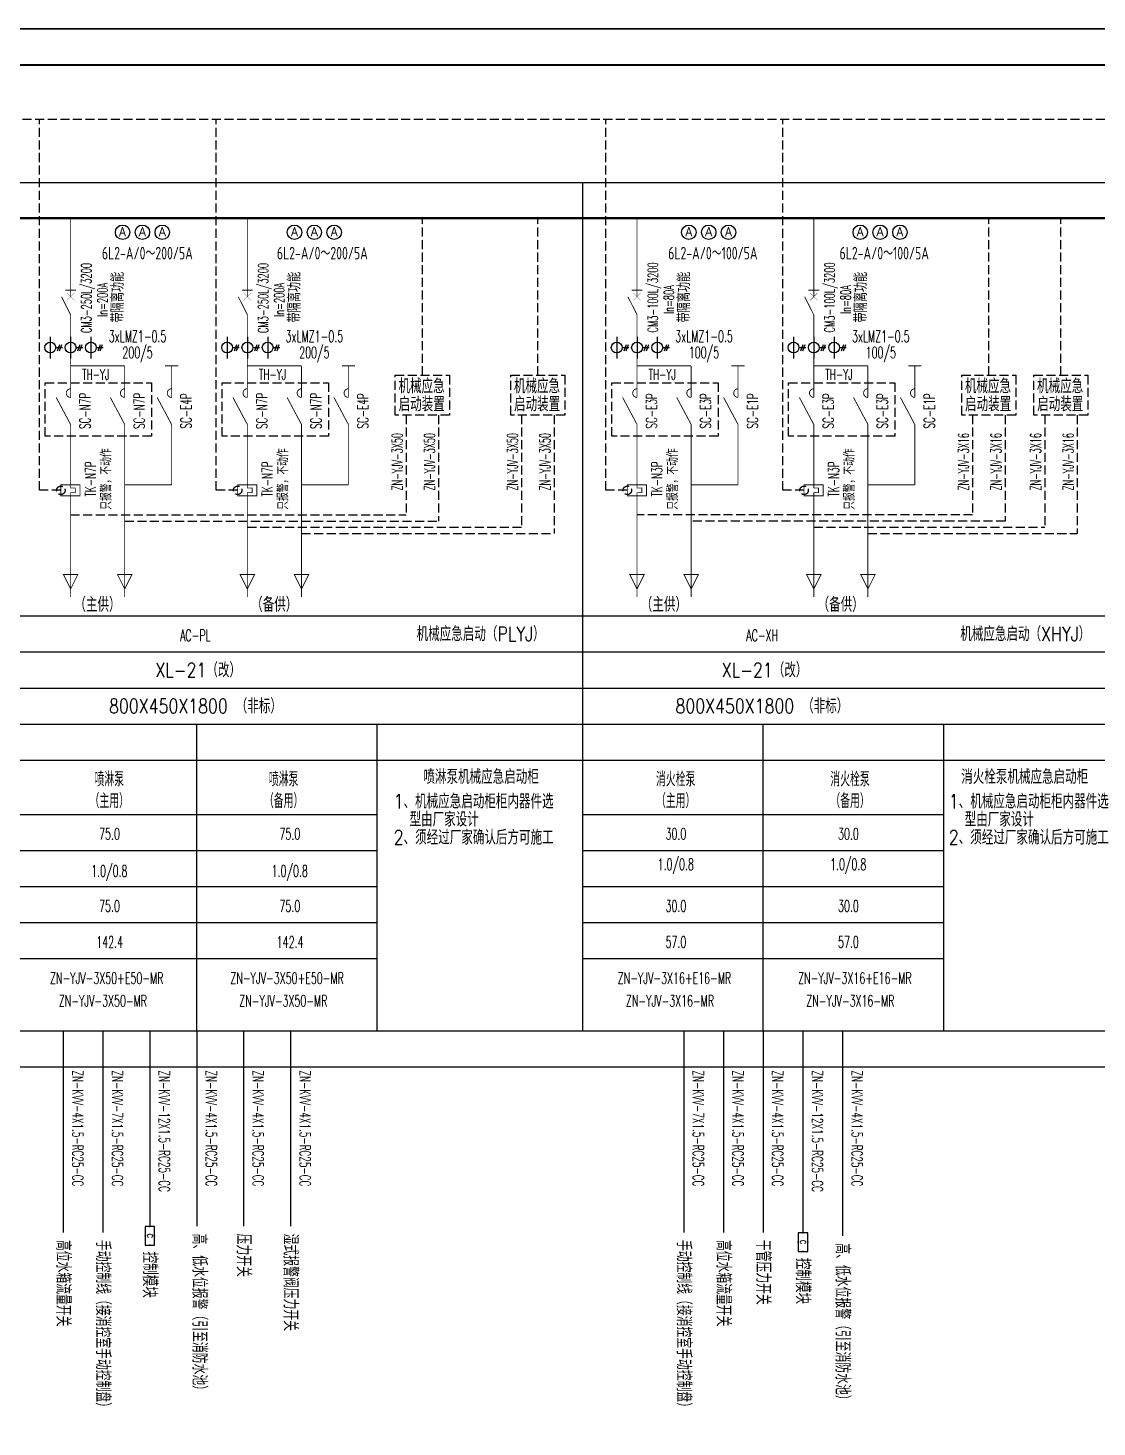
# Model space of a CAD drawing. Extents: x -1396510 to 1250330, y -1892470 to 1623980.
# Drawn here: x -509211 to -479580, y -1316282 to -1277505 of the extents above; entities that cross this region are included whole.
import ezdxf
from ezdxf.enums import TextEntityAlignment as Align

# ---------------------------------------------------------------- set-up
doc = ezdxf.new("R2010")
doc.units = 0
doc.header["$LTSCALE"] = 1000
doc.header["$MEASUREMENT"] = 0
doc.linetypes.add('CONTINOUS', pattern=[0])
doc.linetypes.add('DASH', pattern=[0.35, 0.25, -0.1])
doc.layers.get('Defpoints').update_dxf_attribs({"color": 210})
for name, color, linetype in [('0-cxFrame', 155, 'Continuous'), ('0电气', 130, 'Continuous'), ('EQUIP-消防', 3, 'Continuous'), ('TEL_TEXT', 7, 'Continuous'), ('电气系统图', 7, 'Continuous')]:
    doc.layers.add(name, color=color, linetype=linetype)
doc.layers.add('0-cxText', color=131, linetype='Continuous', lineweight=25)
doc.styles.add('_COMPLEX', font='COMPLEX.shx', dxfattribs={"width": 0.6})
doc.styles.add('_TEL_DIM', font='SIMPLEX', dxfattribs={"width": 0.8, "height": 3.5, "bigfont": 'HZTXT'})
doc.styles.add('cx_tuming', font='simhei.ttf')
doc.styles.add('cx_tuqian1', font='')
doc.styles.add('KHZ', font='isocp.shx', dxfattribs={"width": 0.7, "bigfont": 'hztxt.shx'})
doc.styles.add('ROMANS', font='romans.shx')
doc.styles.add('TS', font='tssdeng.shx', dxfattribs={"width": 0.9, "bigfont": 'tssdchn.shx'})
doc.styles.add('黑体', font='simhei.ttf', dxfattribs={"height": 12})
doc.styles.get('cx_tuqian1').set_extended_font_data('SimSun')

# ---------------------------------------------------------------- blocks, each defined once
blk = doc.blocks.new('0208D')
at = {"color": 3, "linetype": 'Continuous', "const_width": 0.3}
blk.add_lwpolyline([(0, -7.5), (0, 0)], dxfattribs=at)
blk.add_lwpolyline([(0, -7.5), (2.5, -2.5), (-2.5, -2.5)], close=True, dxfattribs=at)
blk = doc.blocks.new('1107AA')
at = {"color": 3, "linetype": 'CONTINOUS'}
for points, const_width in [([(0, 0), (0, -3.75)], 0.3), ([(0, -10), (-3.16, -3.75)], 0.3), ([(1.25, -2.5), (-1.25, -5)], 0.1), ([(-1.25, -2.5), (1.25, -5)], 0.1), ([(0, -12.5), (0, -10)], 0.3)]:
    blk.add_lwpolyline(points, dxfattribs=dict(at, const_width=const_width))
at = {"color": 1, "linetype": 'CONTINOUS', "style": 'ROMANS', "width": 0.7, "flags": 8}
blk.add_attdef('QF10', (3.75, -7.5), '', height=2.5, dxfattribs=at)
blk = doc.blocks.new('$equip$00001927')
for p, q in [((0.65, 0.65), (-0.65, 0.65)), ((-0.65, 0.65), (-0.65, 0)), ((-0.65, 0), (0.65, 0)), ((0.65, 0), (0.65, 0.65))]:
    blk.add_line(p, q)
for p in [(-0.65, 0.325), (0, 0.65), (0, 0), (0.65, 0.325)]:
    blk.add_point(p)
at = {"color": 7, "style": '_TEL_DIM'}
blk.add_attdef('$TEXT$', text='', height=0.34, dxfattribs=at).set_placement((0.006, 0.343), align=Align.MIDDLE_CENTER)
at = {"color": 7, "style": '_TEL_DIM', "flags": 1}
blk.add_attdef('A', text='', height=0.00002, dxfattribs=at).set_placement((0, 0), align=Align.MIDDLE_CENTER)
blk = doc.blocks.new('dq互感器')
at = {"layer": '0电气', "color": 0}
for p, q in [((-386, 6), (414, 6)), ((131, 351), (-104, 437)), ((131, 276), (-104, 362)), ((14, 206), (14, 456))]:
    blk.add_line(p, q, dxfattribs=at)
blk.add_circle((14, 6), 200, dxfattribs=at)
blk = doc.blocks.new('dq电流表')
at = {"layer": '0电气', "color": 0}
blk.add_circle((-20, -2), 200, dxfattribs=at)
at = {"layer": '0电气', "color": 0, "style": '_COMPLEX'}
blk.add_text('A', height=250, dxfattribs=at).set_placement((-20, -109), align=Align.CENTER)
blk = doc.blocks.new('TK22.A1+1 L(Dragon)')
at = {"layer": '0-cxFrame', "color": 7, "const_width": 0.5}
blk.add_lwpolyline([(0, 0), (-1051, 0), (-1051, 594), (0, 594)], close=True, dxfattribs=at)
at = {"layer": '0-cxFrame', "const_width": 0.5}
blk.add_lwpolyline([(-80, 10), (-1031, 10), (-1031, 584), (-80, 584)], close=True, dxfattribs=at)
at = {"style": '黑体', "flags": 4}
blk.add_attdef('图幅', text='', height=3.3, dxfattribs=at).set_placement((-40, 3), align=Align.RIGHT)
at = {"layer": '0-cxText', "flags": 4}
for tag, height, style, p in [('建设单位', 3.5, 'cx_tuming', (-45, 240)), ('项目名称', 3.5, 'cx_tuming', (-45, 210)), ('子项名称', 3.5, 'cx_tuming', (-45, 180)), ('工程编号', 3.3, 'cx_tuqian1', (-35, 165)), ('图名1', 3.5, 'cx_tuming', (-45, 87)), ('图名2', 3.5, 'cx_tuming', (-45, 79)), ('图名3', 3.5, 'cx_tuming', (-45, 71)), ('出图日期', 3.3, 'cx_tuqian1', (-39, 60)), ('专业', 3.3, 'cx_tuqian1', (-55, 52)), ('图号', 3.3, 'cx_tuqian1', (-55, 44)), ('版次', 3.3, 'cx_tuqian1', (-20, 44))]:
    blk.add_attdef(tag, text='', height=height, dxfattribs=dict(at, style=style)).set_placement(p, align=Align.MIDDLE)
at = {"layer": 'Defpoints', "color": 6, "flags": 4}
for tag, height, style, p in [('tufu', 3.3, '黑体', (-12, 12)), ('dwfname', 4, 'cx_tuqian1', (-80, 3))]:
    blk.add_attdef(tag, text='', height=height, dxfattribs=dict(at, style=style)).set_placement(p, align=Align.RIGHT)

msp = doc.modelspace()

# ---------------------------------------------------------------- linework, layer by layer
at = {"layer": 'TEL_TEXT', "linetype": 'DASH'}
for p, q in [((-538064.4, -1280036.2), (-472998.1, -1280036.2)), ((-508892.8, -1290319.7), (-508892.8, -1280036.2)), ((-503992.8, -1290319.7), (-503992.8, -1280036.2)), ((-493192.8, -1290319.7), (-493192.8, -1280036.2)), ((-488292.8, -1290319.7), (-488292.8, -1280036.2)), ((-508300, -1290319.7), (-508892.8, -1290319.7)), ((-503400.1, -1290319.7), (-503992.8, -1290319.7)), ((-492600, -1290319.7), (-493192.8, -1290319.7)), ((-487700.1, -1290319.7), (-488292.8, -1290319.7))]:
    msp.add_line(p, q, dxfattribs=at)
for centre in [(-508300, -1290319.7), (-503400.1, -1290319.7), (-492600, -1290319.7), (-487700.1, -1290319.7)]:
    msp.add_circle(centre, 117.7, dxfattribs=at)
at = {"layer": '电气系统图', "color": 3}
for p, q in [((-463630.1, -1281800), (-544411.6, -1281800)), ((-493830, -1305300.1), (-493830.1, -1281800)), ((-544411.6, -1293800), (-463630, -1293800)), ((-544411.6, -1294800), (-463630, -1294800)), ((-544411.6, -1295800), (-463630, -1295800)), ((-544411.6, -1296800), (-463630, -1296800)), ((-504530, -1305300.1), (-504530, -1296800.1)), ((-499530, -1305300.1), (-499530, -1296800)), ((-488830, -1305300.1), (-488830.1, -1296800.1)), ((-483830, -1305300.1), (-483830, -1296800)), ((-544411.6, -1297800), (-463630, -1297800)), ((-509530, -1299300.1), (-499530, -1299300.1)), ((-493830, -1299300.1), (-483830, -1299300.1)), ((-509530, -1300300.1), (-499530, -1300300.1)), ((-493830, -1300300.1), (-483830, -1300300.1)), ((-509530, -1301300.1), (-499530, -1301300.1)), ((-493830, -1301300.1), (-483830, -1301300.1)), ((-509530, -1302300.1), (-499530, -1302300.1)), ((-493830, -1302300.1), (-483830, -1302300.1)), ((-509530, -1303300.1), (-499530, -1303300.1)), ((-493830, -1303300.1), (-483830, -1303300.1)), ((-544411.6, -1305300), (-463630, -1305300)), ((-544411.6, -1306300), (-463630, -1306300))]:
    msp.add_line(p, q, dxfattribs=at)
at = {"layer": '电气系统图', "color": 3, "linetype": 'DASH'}
for p, q in [((-498280, -1287132), (-498280.1, -1282778)), ((-495080.1, -1287132), (-495080.1, -1282778)), ((-482580.1, -1287131.9), (-482580.1, -1282777.9)), ((-480580.1, -1287131.9), (-480580.1, -1282777.9)), ((-508732.2, -1287335.9), (-505785, -1287335.9)), ((-508732.2, -1288815.1), (-508732.2, -1287335.9)), ((-505785, -1287335.9), (-505785, -1288815.1)), ((-503832.2, -1287335.9), (-500885.1, -1287335.9)), ((-503832.2, -1288815.1), (-503832.2, -1287335.9)), ((-500885.1, -1287335.9), (-500885.1, -1288815.1)), ((-493032.2, -1287335.9), (-490085, -1287335.9)), ((-493032.2, -1288815.1), (-493032.2, -1287335.9)), ((-490085, -1287335.9), (-490085, -1288815.1)), ((-488132.2, -1287335.9), (-485185.1, -1287335.9)), ((-488132.2, -1288815.1), (-488132.2, -1287335.9)), ((-485185.1, -1287335.9), (-485185.1, -1288815.1)), ((-498730, -1288232), (-498730, -1290999.9)), ((-497830, -1288232), (-497830, -1291171.7)), ((-495530.1, -1288232), (-495530.1, -1291343.5)), ((-494630.1, -1288232), (-494630.1, -1291515.3)), ((-483030.1, -1288232), (-483030.1, -1290999.9)), ((-482130.1, -1288232), (-482130.1, -1291171.7)), ((-481030.1, -1288232), (-481030.1, -1291343.5)), ((-480130.1, -1288232), (-480130.1, -1291515.3)), ((-505785, -1288815.1), (-508732.2, -1288815.1)), ((-500885.1, -1288815.1), (-503832.2, -1288815.1)), ((-490085, -1288815.1), (-493032.2, -1288815.1)), ((-485185.1, -1288815.1), (-488132.2, -1288815.1)), ((-508030, -1290999.9), (-498730, -1290999.9)), ((-506530, -1291171.7), (-497830, -1291171.7)), ((-483030.1, -1290999.9), (-492330, -1290999.9)), ((-482130.1, -1291171.7), (-490830, -1291171.7)), ((-503130.1, -1291343.5), (-495530.1, -1291343.5)), ((-501630.1, -1291515.3), (-494630.1, -1291515.3)), ((-487430.1, -1291343.5), (-481030.1, -1291343.5)), ((-485930.1, -1291515.3), (-480130.1, -1291515.3))]:
    msp.add_line(p, q, dxfattribs=at)
at = {"layer": '电气系统图', "color": 3}
for points, const_width in [([(-532330, -1282777.9), (-463630.1, -1282777.9)], 70), ([(-508030, -1284653.4), (-508030, -1282777.9)], 24), ([(-503130.1, -1284653.4), (-503130.1, -1282777.9)], 24), ([(-492330, -1284653.4), (-492330, -1282777.9)], 24), ([(-487430.1, -1284653.4), (-487430.1, -1282777.9)], 24), ([(-508180, -1284769.9), (-507880, -1284769.9)], 24), ([(-503280.1, -1284769.9), (-502980.1, -1284769.9)], 24), ([(-492480, -1284769.9), (-492180, -1284769.9)], 24), ([(-487580.1, -1284769.9), (-487280.1, -1284769.9)], 24), ([(-508030, -1285653.4), (-508030, -1287744.7)], 24), ([(-503130.1, -1285653.4), (-503130.1, -1287744.7)], 24), ([(-492330, -1285653.4), (-492330, -1287744.7)], 24), ([(-487430.1, -1285653.4), (-487430.1, -1287744.7)], 24), ([(-508030, -1286871.4), (-506530, -1286871.4)], 24), ([(-506530, -1286871.4), (-506530, -1287744.7)], 24), ([(-505048.3, -1286871.4), (-505411.8, -1286871.4)], 24), ([(-505230, -1286871.4), (-505230, -1287744.7)], 24), ([(-503130.1, -1286871.4), (-501630.1, -1286871.4)], 24), ([(-501630.1, -1286871.4), (-501630.1, -1287744.7)], 24), ([(-500148.3, -1286871.4), (-500511.8, -1286871.4)], 24), ([(-500330.1, -1286871.4), (-500330.1, -1287744.7)], 24), ([(-492330, -1286871.4), (-490830, -1286871.4)], 24), ([(-490830, -1286871.4), (-490830, -1287744.7)], 24), ([(-489348.3, -1286871.4), (-489711.8, -1286871.4)], 24), ([(-489530, -1286871.4), (-489530, -1287744.7)], 24), ([(-487430.1, -1286871.4), (-485930.1, -1286871.4)], 24), ([(-485930.1, -1286871.4), (-485930.1, -1287744.7)], 24), ([(-484448.3, -1286871.4), (-484811.8, -1286871.4)], 24), ([(-484630.1, -1286871.4), (-484630.1, -1287744.7)], 24), ([(-508030, -1288494.7), (-508430, -1287744.7)], 24), ([(-506530, -1288494.7), (-506930, -1287744.7)], 24), ([(-505230, -1288494.7), (-505630, -1287744.7)], 24), ([(-503130.1, -1288494.7), (-503530.1, -1287744.7)], 24), ([(-501630.1, -1288494.7), (-502030.1, -1287744.7)], 24), ([(-500330.1, -1288494.7), (-500730.1, -1287744.7)], 24), ([(-492330, -1288494.7), (-492730, -1287744.7)], 24), ([(-490830, -1288494.7), (-491230, -1287744.7)], 24), ([(-489530, -1288494.7), (-489930, -1287744.7)], 24), ([(-487430.1, -1288494.7), (-487830.1, -1287744.7)], 24), ([(-485930.1, -1288494.7), (-486330.1, -1287744.7)], 24), ([(-484630.1, -1288494.7), (-485030.1, -1287744.7)], 24), ([(-508030, -1288494.7), (-508030, -1290169.7)], 24), ([(-506530, -1288494.7), (-506530, -1290169.7)], 24), ([(-505230, -1288494.7), (-505230, -1290169.7)], 24), ([(-503130.1, -1288494.7), (-503130.1, -1290169.7)], 24), ([(-501630.1, -1288494.7), (-501630.1, -1290169.7)], 24), ([(-500330.1, -1288494.7), (-500330.1, -1290169.7)], 24), ([(-492330, -1288494.7), (-492330, -1290169.7)], 24), ([(-490830, -1288494.7), (-490830, -1290169.7)], 24), ([(-489530, -1288494.7), (-489530, -1290169.7)], 24), ([(-487430.1, -1288494.7), (-487430.1, -1290169.7)], 24), ([(-485930.1, -1288494.7), (-485930.1, -1290169.7)], 24), ([(-484630.1, -1288494.7), (-484630.1, -1290169.7)], 24), ([(-507770, -1290469.7), (-508300, -1290469.7), (-508300, -1290169.7), (-507770, -1290169.7), (-507770, -1290469.7)], 24), ([(-508030, -1290469.7), (-508030, -1290385.3), (-507898.8, -1290385.3), (-507898.8, -1290254.1), (-508030, -1290254.1), (-508030, -1290169.7)], 24), ([(-508030, -1290469.7), (-508030, -1293271.8)], 24), ([(-506530, -1290169.7), (-505230, -1290169.7)], 24), ([(-506530, -1290169.7), (-506530, -1293271.8)], 24), ([(-502870.1, -1290469.7), (-503400.1, -1290469.7), (-503400.1, -1290169.7), (-502870.1, -1290169.7), (-502870.1, -1290469.7)], 24), ([(-503130.1, -1290469.7), (-503130.1, -1290385.3), (-502998.8, -1290385.3), (-502998.8, -1290254.1), (-503130.1, -1290254.1), (-503130.1, -1290169.7)], 24), ([(-503130.1, -1290469.7), (-503130.1, -1293271.8)], 24), ([(-501630.1, -1290169.7), (-500330.1, -1290169.7)], 24), ([(-501630.1, -1290169.7), (-501630.1, -1293271.8)], 24), ([(-492070, -1290469.7), (-492600, -1290469.7), (-492600, -1290169.7), (-492070, -1290169.7), (-492070, -1290469.7)], 24), ([(-492330, -1290469.7), (-492330, -1290385.3), (-492198.8, -1290385.3), (-492198.8, -1290254.1), (-492330, -1290254.1), (-492330, -1290169.7)], 24), ([(-492330, -1290469.7), (-492330, -1293271.8)], 24), ([(-490830, -1290169.7), (-489530, -1290169.7)], 24), ([(-490830, -1290169.7), (-490830, -1293271.8)], 24), ([(-487170.1, -1290469.7), (-487700.1, -1290469.7), (-487700.1, -1290169.7), (-487170.1, -1290169.7), (-487170.1, -1290469.7)], 24), ([(-487430.1, -1290469.7), (-487430.1, -1290385.3), (-487298.8, -1290385.3), (-487298.8, -1290254.1), (-487430.1, -1290254.1), (-487430.1, -1290169.7)], 24), ([(-487430.1, -1290469.7), (-487430.1, -1293271.8)], 24), ([(-485930.1, -1290169.7), (-484630.1, -1290169.7)], 24), ([(-485930.1, -1290169.7), (-485930.1, -1293271.8)], 24)]:
    msp.add_lwpolyline(points, dxfattribs=dict(at, const_width=const_width))
at = {"layer": '电气系统图', "color": 3, "linetype": 'DASH'}
for points in [[(-499030, -1287132), (-497530, -1287132), (-497530, -1288232), (-499030, -1288232)], [(-495830.1, -1287132), (-494330.1, -1287132), (-494330.1, -1288232), (-495830.1, -1288232)], [(-483330.1, -1287131.9), (-481830.1, -1287131.9), (-481830.1, -1288231.9), (-483330.1, -1288231.9)], [(-481330.1, -1287131.9), (-479830.1, -1287131.9), (-479830.1, -1288231.9), (-481330.1, -1288231.9)]]:
    msp.add_lwpolyline(points, close=True, dxfattribs=at)
at = {"layer": '电气系统图', "color": 3, "const_width": 24}
for points in [[(-508030, -1287504.7, 1), (-508030, -1287744.7)], [(-506530, -1287504.7, 1), (-506530, -1287744.7)], [(-505230, -1287504.7, 1), (-505230, -1287744.7)], [(-503130.1, -1287504.7, 1), (-503130.1, -1287744.7)], [(-501630.1, -1287504.7, 1), (-501630.1, -1287744.7)], [(-500330.1, -1287504.7, 1), (-500330.1, -1287744.7)], [(-492330, -1287504.7, 1), (-492330, -1287744.7)], [(-490830, -1287504.7, 1), (-490830, -1287744.7)], [(-489530, -1287504.7, 1), (-489530, -1287744.7)], [(-487430.1, -1287504.7, 1), (-487430.1, -1287744.7)], [(-485930.1, -1287504.7, 1), (-485930.1, -1287744.7)], [(-484630.1, -1287504.7, 1), (-484630.1, -1287744.7)]]:
    msp.add_lwpolyline(points, format="xyb", dxfattribs=at)
at = {"layer": '电气系统图', "const_width": 35}
for points in [[(-508230, -1305300.1), (-508230, -1310895.5)], [(-507130, -1305300.1), (-507130, -1310895.5)], [(-505830, -1305300.1), (-505830, -1310721.8)], [(-504530, -1305300.1), (-504530, -1310721.8)], [(-503230, -1305300.1), (-503230, -1310721.8)], [(-501930, -1305300.1), (-501930, -1310721.8)], [(-491030, -1305300.1), (-491030, -1310895.5)], [(-489930, -1305300.1), (-489930, -1310895.5)], [(-488830, -1305300.1), (-488830, -1310895.5)], [(-487730, -1305300.1), (-487730, -1310895.5)], [(-486630, -1305300.1), (-486630, -1310990.2)]]:
    msp.add_lwpolyline(points, dxfattribs=at)

# ---------------------------------------------------------------- block references
at = {"layer": '0-cxFrame', "xscale": 100, "yscale": 100, "zscale": 100}
msp.add_blockref('TK22.A1+1 L(Dragon)', (-450840, -1336930), dxfattribs=at)
at = {"layer": '0电气', "color": 3}
for p in [(-506569.6, -1283164.3), (-506019.6, -1283164.3), (-505469.6, -1283164.3), (-501804.8, -1283164.3), (-501254.8, -1283164.3), (-500704.8, -1283164.3), (-490873.6, -1283164.3), (-490323.6, -1283164.3), (-489773.6, -1283164.3), (-486123.6, -1283164.3), (-485573.6, -1283164.3), (-485023.6, -1283164.3)]:
    msp.add_blockref('dq电流表', p, dxfattribs=at)
at = {"layer": '0电气', "color": 3, "xscale": 0.75, "yscale": 0.75, "zscale": 0.75, "rotation": 270}
for p in [(-508597.2, -1286351.6), (-508034.7, -1286351.6), (-507472.2, -1286351.6), (-503697.2, -1286351.6), (-503134.7, -1286351.6), (-502572.2, -1286351.6), (-492897.2, -1286351.6), (-492334.7, -1286351.6), (-491772.2, -1286351.6), (-487997.2, -1286351.6), (-487434.7, -1286351.6), (-486872.2, -1286351.6)]:
    msp.add_blockref('dq互感器', p, dxfattribs=at)
at = {"layer": 'EQUIP-消防'}
ref = msp.add_blockref('$equip$00001927', (-505960, -1310981.8), dxfattribs=dict(at, xscale=400, yscale=400, zscale=400, rotation=270))
ref.add_attrib('$TEXT$', 'C', dxfattribs={"layer": '0', "color": 7, "height": 150, "rotation": 270, "style": '_TEL_DIM', "width": 0.9}).set_placement((-505830, -1310981.8), align=Align.MIDDLE_CENTER)
ref = msp.add_blockref('$equip$00001927', (-487860, -1311155.5), dxfattribs=dict(at, xscale=400, yscale=400, zscale=400, rotation=270))
ref.add_attrib('$TEXT$', 'C', dxfattribs={"layer": '0', "color": 7, "height": 150, "rotation": 270, "style": '_TEL_DIM', "width": 0.9}).set_placement((-487730, -1311155.5), align=Align.MIDDLE_CENTER)
at = {"layer": '电气系统图', "color": 3, "xscale": 80, "yscale": 80, "zscale": 80}
for name, p in [('1107AA', (-508030, -1284653.4)), ('1107AA', (-503130.1, -1284653.4)), ('1107AA', (-492330, -1284653.4)), ('1107AA', (-487430.1, -1284653.4)), ('0208D', (-508030, -1292453.4)), ('0208D', (-506530, -1292453.4)), ('0208D', (-503130.1, -1292453.4)), ('0208D', (-501630.1, -1292453.4)), ('0208D', (-492330, -1292453.4)), ('0208D', (-490830, -1292453.4)), ('0208D', (-487430.1, -1292453.4)), ('0208D', (-485930.1, -1292453.4))]:
    msp.add_blockref(name, p, dxfattribs=at)

# ---------------------------------------------------------------- texts
at = {"layer": '0电气', "color": 3, "style": 'KHZ', "width": 0.75}
for s, p in [('6L2-A/0～200/5A', (-507160.9, -1283921.2)), ('6L2-A/0～200/5A', (-502310.5, -1283921.2)), ('6L2-A/0～100/5A', (-491465, -1283921.2)), ('6L2-A/0～100/5A', (-486714.9, -1283921.2))]:
    msp.add_text(s, height=350, dxfattribs=at).set_placement(p)
at = {"layer": '电气系统图', "color": 3, "style": '_TEL_DIM'}
for s, height, width, p in [('CM3-250L/3200', 280, 0.6, (-507453.1, -1285961)), ('带隔离功能', 350, 0.8, (-506556.4, -1285665.2)), ('CM3-250L/3200', 280, 0.6, (-502553.1, -1285961)), ('带隔离功能', 350, 0.8, (-501656.4, -1285665.2)), ('CM3-100L/3200', 280, 0.6, (-491753.1, -1285945)), ('带隔离功能', 350, 0.8, (-490856.4, -1285665.2)), ('CM3-100L/3200', 280, 0.6, (-486853.1, -1285945)), ('带隔离功能', 350, 0.8, (-485956.4, -1285665.2)), ('In=200A', 280, 0.6, (-507006.4, -1285512)), ('In=200A', 280, 0.6, (-502106.4, -1285512)), ('In=80A', 280, 0.6, (-491306.4, -1285432)), ('In=80A', 280, 0.6, (-486406.4, -1285432))]:
    msp.add_text(s, height=height, rotation=90, dxfattribs=dict(at, width=width)).set_placement(p)
at = {"layer": '电气系统图', "color": 3, "style": '_TEL_DIM', "width": 0.6}
for s, p in [('3xLMZ1-0.5', (-506173.5, -1286050.5)), ('3xLMZ1-0.5', (-501273.5, -1286050.5)), ('3xLMZ1-0.5', (-490473.5, -1286050.5)), ('3xLMZ1-0.5', (-485573.5, -1286050.5)), ('200/5', (-506173.5, -1286500.5)), ('200/5', (-501273.5, -1286500.5)), ('100/5', (-490473.5, -1286500.5)), ('100/5', (-485573.5, -1286500.5))]:
    msp.add_text(s, height=320, dxfattribs=at).set_placement(p, align=Align.MIDDLE_CENTER)
at = {"layer": '电气系统图', "color": 3}
for s, height, style, width, p in [('TH-YJ', 300, '_TEL_DIM', 0.6, (-507331.8, -1287258.5)), ('TH-YJ', 300, '_TEL_DIM', 0.6, (-502431.8, -1287258.5)), ('TH-YJ', 300, '_TEL_DIM', 0.6, (-491631.8, -1287258.5)), ('TH-YJ', 300, '_TEL_DIM', 0.6, (-486731.8, -1287258.5)), ('喷淋泵', 400, 'TS', 0.65, (-506958.6, -1298526.9)), ('喷淋泵', 400, 'TS', 0.65, (-502125.6, -1298526.9)), ('消火栓泵', 400, 'TS', 0.65, (-491258.6, -1298526.9)), ('消火栓泵', 400, 'TS', 0.65, (-486425.6, -1298526.9)), ('（主用）', 400, 'TS', 0.65, (-506958.6, -1299126.9)), ('（主用）', 400, 'TS', 0.65, (-506958.6, -1299126.9)), ('（备用）', 400, 'TS', 0.65, (-502125.6, -1299126.9)), ('（主用）', 400, 'TS', 0.65, (-491258.6, -1299126.9)), ('（备用）', 400, 'TS', 0.65, (-486425.6, -1299126.9))]:
    msp.add_text(s, height=height, dxfattribs=dict(at, style=style, width=width)).set_placement(p, align=Align.CENTER)
at = {"layer": '电气系统图', "color": 3, "style": '_TEL_DIM'}
for s, height, width, p in [('机械应急', 400, 0.8, (-498942, -1287632)), ('机械应急', 400, 0.8, (-495742, -1287632)), ('机械应急', 400, 0.8, (-483242, -1287631.9)), ('机械应急', 400, 0.8, (-481242, -1287631.9)), ('启动装置', 400, 0.8, (-498938.2, -1288132)), ('启动装置', 400, 0.8, (-495738.2, -1288132)), ('启动装置', 400, 0.8, (-483238.2, -1288131.9)), ('启动装置', 400, 0.8, (-481238.2, -1288131.9)), ('（主供）', 400, 0.8, (-507925.7, -1293686.8)), ('（备供）', 400, 0.8, (-503025.7, -1293686.8)), ('（主供）', 400, 0.8, (-492225.7, -1293686.8)), ('（备供）', 400, 0.8, (-487325.7, -1293686.8)), ('AC-PL', 320, 0.6, (-504996.3, -1294500.1)), ('机械应急启动（PLYJ）', 400, 0.8, (-498439.4, -1294500.1)), ('AC-XH', 320, 0.6, (-489300.9, -1294500.1)), ('机械应急启动（XHYJ）', 400, 0.8, (-483369.9, -1294500.1)), ('XL-21（改）', 400, 0.8, (-505679.9, -1295500.1)), ('XL-21（改）', 400, 0.8, (-489979.9, -1295500.1)), ('800X450X1800 （非标）', 400, 0.8, (-506964.3, -1296500.1)), ('800X450X1800 （非标）', 400, 0.8, (-491264.3, -1296500.1)), ('喷淋泵机械应急启动柜', 400, 0.8, (-498251.1, -1298459.1)), ('消火栓泵机械应急启动柜', 400, 0.8, (-483344.1, -1298459.1)), ('1、机械应急启动柜柜内器件选', 400, 0.8, (-499075.6, -1299140.3)), ('1、机械应急启动柜柜内器件选', 400, 0.8, (-483688.5, -1299140.3)), ('型由厂家设计', 400, 0.8, (-498635.7, -1299640.3)), ('型由厂家设计', 400, 0.8, (-483248.6, -1299640.3)), ('75.0', 320, 0.6, (-507239.1, -1300000.1)), ('75.0', 320, 0.6, (-502239.1, -1300000.1)), ('2、须经过厂家确认后方可施工', 400, 0.8, (-499075.6, -1300140.3)), ('30.0', 320, 0.6, (-491539.1, -1300000.2)), ('30.0', 320, 0.6, (-486759, -1300000.2)), ('2、须经过厂家确认后方可施工', 400, 0.8, (-483688.5, -1300140.3)), ('1.0/0.8', 320, 0.6, (-491758.6, -1300845)), ('1.0/0.8', 320, 0.6, (-486978.4, -1300845)), ('1.0/0.8', 320, 0.6, (-507458.5, -1301032.5)), ('1.0/0.8', 320, 0.6, (-502458.5, -1301032.4)), ('75.0', 320, 0.6, (-507239.1, -1302000.1)), ('75.0', 320, 0.6, (-502239.1, -1302000.1)), ('30.0', 320, 0.6, (-491539.1, -1302000.2)), ('30.0', 320, 0.6, (-486759, -1302000.2)), ('142.4', 320, 0.6, (-507316.8, -1303000.1)), ('142.4', 320, 0.6, (-502316.8, -1303000.1)), ('57.0', 320, 0.6, (-491539.1, -1303000.2)), ('57.0', 320, 0.6, (-486759, -1303000.2)), ('ZN-YJV-3X50+E50-MR', 320, 0.6, (-508600.2, -1304000.2)), ('ZN-YJV-3X50+E50-MR', 320, 0.6, (-503600.2, -1304000.2)), ('ZN-YJV-3X16+E16-MR', 320, 0.6, (-492863.6, -1304000.3)), ('ZN-YJV-3X16+E16-MR', 320, 0.6, (-487863.6, -1304000.3)), ('ZN-YJV-3X50-MR', 320, 0.6, (-508356.5, -1304629.4)), ('ZN-YJV-3X50-MR', 320, 0.6, (-503356.5, -1304629.4)), ('ZN-YJV-3X16-MR', 320, 0.6, (-492638.2, -1304629.5)), ('ZN-YJV-3X16-MR', 320, 0.6, (-487638.2, -1304629.5))]:
    msp.add_text(s, height=height, dxfattribs=dict(at, width=width)).set_placement(p)
for s, width, p in [('SC-N7P', 0.6, (-507480, -1288119.7)), ('SC-N7P', 0.6, (-505980, -1288119.7)), ('SC-E4P', 0.6, (-504680, -1288119.7)), ('SC-N7P', 0.6, (-502580.1, -1288119.7)), ('SC-N7P', 0.6, (-501080.1, -1288119.7)), ('SC-E4P', 0.6, (-499780.1, -1288119.7)), ('SC-E3P', 0.6, (-491780, -1288119.7)), ('SC-E3P', 0.6, (-490280, -1288119.7)), ('SC-E1P', 0.6, (-488980, -1288119.7)), ('SC-E3P', 0.6, (-486880.1, -1288119.7)), ('SC-E3P', 0.6, (-485380.1, -1288119.7)), ('SC-E1P', 0.6, (-484080.1, -1288119.7)), ('ZN-YJV-3X50', 0.55, (-498830, -1289529.3)), ('ZN-YJV-3X50', 0.55, (-497930, -1289529.3)), ('ZN-YJV-3X50', 0.55, (-495630.1, -1289529.3)), ('ZN-YJV-3X50', 0.55, (-494730.1, -1289529.3)), ('ZN-YJV-3X16', 0.55, (-483130.1, -1289529.3)), ('ZN-YJV-3X16', 0.55, (-482230.1, -1289529.3)), ('ZN-YJV-3X16', 0.55, (-481130.1, -1289529.3)), ('ZN-YJV-3X16', 0.55, (-480230.1, -1289529.3)), ('TK-N7P', 0.6, (-507330, -1290007)), ('只报警，不动作', 0.6, (-506897.7, -1290007)), ('TK-N7P', 0.6, (-502430.1, -1290007)), ('只报警，不动作', 0.6, (-501997.8, -1290007)), ('TK-N3P', 0.6, (-491630, -1290007)), ('只报警，不动作', 0.6, (-491197.7, -1290007)), ('TK-N3P', 0.6, (-486730.1, -1290007)), ('只报警，不动作', 0.6, (-486297.8, -1290007))]:
    msp.add_text(s, height=300, rotation=90, dxfattribs=dict(at, width=width)).set_placement(p, align=Align.CENTER)
at = {"layer": '电气系统图', "style": '_TEL_DIM'}
for s, height, width, p in [('ZN-KVV-4X1.5-RC25-CC', 300, 0.6, (-507980, -1306395.2)), ('ZN-KVV-7X1.5-RC25-CC', 300, 0.6, (-506880, -1306395.2)), ('ZN-KVV-12X1.5-RC25-CC', 300, 0.6, (-505580, -1306395.2)), ('ZN-KVV-4X1.5-RC25-CC', 300, 0.6, (-504280, -1306395.2)), ('ZN-KVV-4X1.5-RC25-CC', 300, 0.6, (-502980, -1306395.2)), ('ZN-KVV-4X1.5-RC25-CC', 300, 0.6, (-501680, -1306395.2)), ('ZN-KVV-7X1.5-RC25-CC', 300, 0.6, (-490780, -1306395.2)), ('ZN-KVV-4X1.5-RC25-CC', 300, 0.6, (-489680, -1306395.2)), ('ZN-KVV-4X1.5-RC25-CC', 300, 0.6, (-488580, -1306395.3)), ('ZN-KVV-12X1.5-RC25-CC', 300, 0.6, (-487480, -1306395.3)), ('ZN-KVV-4X1.5-RC25-CC', 300, 0.6, (-486380, -1306395.3)), ('高、低水位报警（引至消防水池）', 400, 0.75, (-504655.9, -1310921.8)), ('压力开关', 400, 0.75, (-503430, -1310921.8)), ('湿式报警阀压力开关', 400, 0.75, (-502130, -1310921.8)), ('高位水箱流量开关', 400, 0.75, (-508430, -1311095.5)), ('高位水箱流量开关', 400, 0.75, (-490130, -1311095.5)), ('干管压力开关', 400, 0.75, (-489030, -1311095.5)), ('高、低水位报警（引至消防水池）', 400, 0.75, (-486830, -1311190.2)), ('控制模块', 400, 0.8, (-506030, -1311420.1)), ('控制模块', 400, 0.8, (-487930, -1311593.8))]:
    msp.add_text(s, height=height, rotation=270, dxfattribs=dict(at, width=width)).set_placement(p)
at = {"layer": '电气系统图', "color": 1, "style": '_TEL_DIM', "width": 0.75}
for p in [(-507330, -1311095.5), (-491230, -1311095.5)]:
    msp.add_text('手动控制线（接消控室手动控制盘）', height=400, rotation=270, dxfattribs=at).set_placement(p)

doc.saveas('drawing.dxf')
